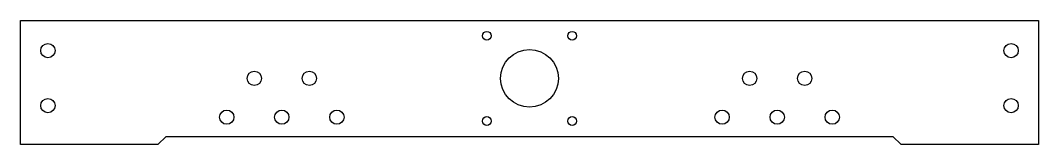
# Model space of a CAD drawing. Header units: millimetres. Extents: x -185 to 185, y 0 to 45.
import ezdxf

# ---------------------------------------------------------------- set-up
doc = ezdxf.new("R2010")
doc.units = ezdxf.units.MM
doc.header["$MEASUREMENT"] = 0
doc.layers.add('Sketch', color=7, linetype='CONTINUOUS')

msp = doc.modelspace()

# ---------------------------------------------------------------- linework, layer by layer
at = {"layer": 'Sketch'}
for p, q in [((-185, 0), (-185, 45.2)), ((-185, 45.2), (185, 45.2)), ((185, 45.2), (185, 0)), ((-135, 0), (-185, 0)), ((-132, 3), (-135, 0)), ((-132, 3), (132, 3)), ((135, 0), (132, 3)), ((185, 0), (135, 0))]:
    msp.add_line(p, q, dxfattribs=at)
for centre, radius in [((-15.5, 39.6), 1.6), ((15.5, 39.6), 1.6), ((-175, 34.2), 2.6), ((0, 24.1), 10.5), ((175, 34.2), 2.6), ((-100, 24.1), 2.6), ((-80, 24.1), 2.6), ((80, 24.1), 2.6), ((100, 24.1), 2.6), ((-175, 14.2), 2.6), ((175, 14.2), 2.6), ((-110, 10), 2.6), ((-90, 10), 2.6), ((-70, 10), 2.6), ((70, 10), 2.6), ((90, 10), 2.6), ((110, 10), 2.6), ((-15.5, 8.6), 1.6), ((15.5, 8.6), 1.6)]:
    msp.add_circle(centre, radius, dxfattribs=at)

doc.saveas('drawing.dxf')
